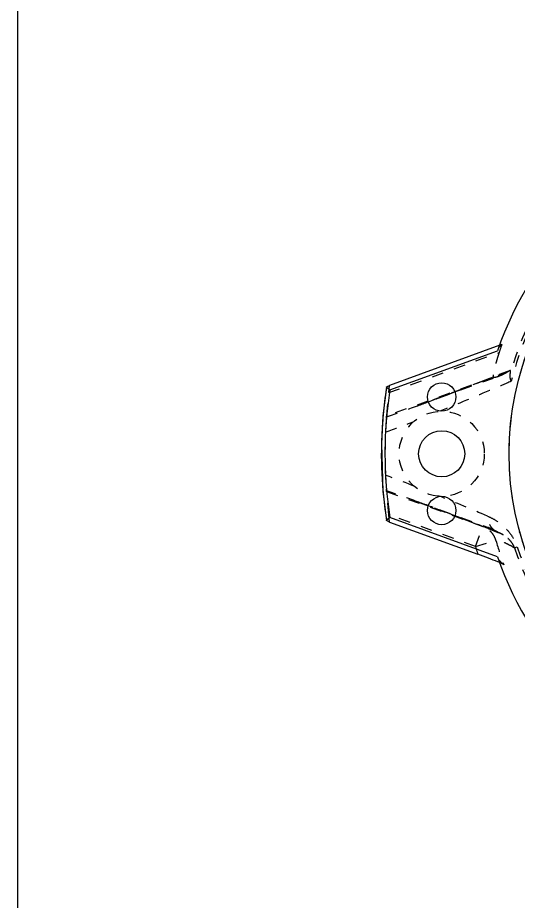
# Model space of a CAD drawing. Header units: millimetres. Extents: x 97 to 1722, y -6063 to 1553.
# Drawn here: x 480.9 to 551.4, y 14.2 to 138.8 of the extents above; entities that cross this region are included whole.
import ezdxf

# ---------------------------------------------------------------- set-up
doc = ezdxf.new("R2010")
doc.units = ezdxf.units.MM
doc.header["$LTSCALE"] = 16.335
doc.linetypes.add('HIDDEN', pattern=[0.2, 0.1, -0.1])
doc.layers.get('0').update_dxf_attribs({"linetype": 'CONTINUOUS'})
doc.layers.add('DEFAULT_2', color=8, linetype='HIDDEN')

msp = doc.modelspace()

# ---------------------------------------------------------------- linework, layer by layer
at = {"color": 7, "linetype": 'Continuous'}
for p, q in [((548.808, 92.594), (533.245, 86.929)), ((533.302, 86.307), (548.493, 91.836)), ((532.837, 86.689), (532.834, 86.697)), ((532.834, 67.917), (532.837, 67.925)), ((533.245, 67.685), (545.698, 63.152)), ((548.493, 62.778), (533.302, 68.307))]:
    msp.add_line(p, q, dxfattribs=at)
msp.add_lwpolyline([(480.86, 261.281), (806.769, 261.281), (806.769, -30.801), (480.86, -30.801)], close=True)
msp.add_lwpolyline([(532.834, 86.697), (532.338, 82.638), (532.116, 78.719), (532.336, 72.003), (532.834, 67.917)], dxfattribs=at)
for centre, radius in [((591.611, 77.307), 41.5), ((540.611, 85.307), 2), ((540.611, 77.307), 3.25), ((540.611, 69.307), 2)]:
    msp.add_circle(centre, radius, dxfattribs=at)
for centre, radius, start, end in [((591.611, 77.307), 45.5, 105.95919, 161.37785), ((596.398, 76.866), 64.315, 171.34625, 174.73197), ((591.611, 77.307), 59, 171.22571, 188.77429), ((598.774, 76.526), 66.716, 171.2376, 171.36463), ((681.296, 266.541), 233.21, 230.46197, 230.60969), ((591.618, 77.307), 59.515, 174.98525, 178.48668), ((591.538, 77.314), 59.434, 174.732, 174.98537), ((591.616, 77.307), 59.513, 178.72078, 185.04123), ((591.446, 77.311), 59.343, 178.4862, 178.72093), ((591.339, 77.283), 59.235, 185.0416, 185.24652), ((596.716, 77.787), 64.636, 185.25544, 188.64485), ((598.72, 78.08), 66.661, 188.6352, 188.76271), ((681.296, -111.927), 233.21, 129.39031, 129.53803), ((591.611, 77.307), 45.5, 198.62215, 254.04081), ((540.669, 43.301), 20.338, 66.40866, 67.28664)]:
    msp.add_arc(centre, radius, start, end, dxfattribs=at)
for points, knots in [([(532.834, 86.697), (532.835, 86.702), (532.845, 86.715), (532.868, 86.733), (532.902, 86.756), (532.972, 86.796), (533.087, 86.855), (533.188, 86.903), (533.245, 86.929)], [0, 0, 0, 0, 0.0345881, 0.0949518, 0.1825908, 0.2970174, 0.6021501, 1, 1, 1, 1]), ([(533.245, 67.685), (533.188, 67.711), (533.087, 67.759), (532.972, 67.818), (532.902, 67.858), (532.868, 67.881), (532.845, 67.899), (532.835, 67.911), (532.834, 67.917)], [0, 0, 0, 0, 0.3978532, 0.7029887, 0.8174139, 0.9050512, 0.9654134, 1, 1, 1, 1]), ([(548.521, 62.062), (548.088, 62.244), (547.15, 62.614), (546.205, 62.968), (545.698, 63.152)], [0, 0, 0, 0, 0.4655215, 1, 1, 1, 1])]:
    msp.add_open_spline(points, degree=3, knots=knots, dxfattribs=at)
at = {"layer": 'DEFAULT_2', "color": 8, "linetype": 'HIDDEN'}
for p, q in [((549.086, 92.695), (548.808, 92.594)), ((533.152, 85.918), (548.698, 91.576)), ((550.244, 89.061), (546.503, 87.599)), ((550.244, 89.061), (550.231, 89.054)), ((547.876, 88.085), (532.85, 82.617)), ((537.188, 84.07), (548.678, 88.252)), ((546.503, 87.599), (540.835, 85.422)), ((533.152, 85.918), (533.245, 86.929)), ((532.858, 82.694), (533.151, 85.919)), ((540.835, 85.422), (537.229, 84.085)), ((532.821, 82.294), (532.842, 82.532)), ((532.842, 82.532), (532.85, 82.617)), ((532.849, 82.617), (532.858, 82.694)), ((532.838, 72.117), (532.821, 72.32)), ((532.842, 72.082), (532.838, 72.117)), ((532.85, 71.997), (532.842, 72.082)), ((532.849, 71.997), (532.858, 71.919)), ((532.85, 71.997), (546.401, 67.065)), ((533.151, 68.695), (532.858, 71.919)), ((537.188, 70.544), (547.221, 66.892)), ((537.201, 70.539), (539.55, 69.673)), ((545.375, 64.247), (533.152, 68.695)), ((533.245, 67.685), (533.152, 68.695)), ((539.55, 69.673), (544.128, 67.935)), ((544.128, 67.935), (548.544, 66.219)), ((545.375, 64.247), (546.401, 67.065)), ((548.611, 66.194), (548.545, 66.22)), ((548.611, 66.194), (548.545, 66.218)), ((548.551, 66.229), (548.611, 66.194)), ((545.375, 64.247), (548.256, 65.061)), ((549.259, 65.871), (549.251, 65.876)), ((550.872, 64.042), (551.249, 64.165))]:
    msp.add_line(p, q, dxfattribs=at)
for points in [[(549.259, 65.871), (548.722, 66.181), (547.746, 66.678), (547.221, 66.892)], [(548.545, 66.218), (548.83, 66.097), (549.251, 65.876)]]:
    msp.add_lwpolyline(points, dxfattribs=at)
for centre, radius in [((591.611, 77.307), 41.491), ((540.611, 77.307), 6)]:
    msp.add_circle(centre, radius, dxfattribs=at)
for centre, radius, start, end in [((591.611, 77.307), 42.844, 108.03566, 164.79012), ((591.611, 77.307), 42.448, 108.03566, 166.08225), ((625.932, 10.26), 112.698, 132.98989, 133.29675), ((591.611, 77.307), 45.223, 160.10664, 161.60698), ((404.927, 446.07), 385.406, 290.31523, 290.90592), ((455.786, 307.198), 237.513, 288.93088, 290.04303), ((432.586, 371.436), 305.812, 290.00981, 290.31021), ((591.692, 77.307), 59.081, 174.76786, 185.23214), ((591.717, 77.322), 59.106, 175.1746, 177.07663), ((451.993, 299.021), 233.098, 290.25447, 291.31019), ((591.415, 77.271), 58.803, 182.9185, 184.83023), ((454.551, -137.665), 225.887, 68.67305, 69.76243), ((451.407, -164.96), 250.641, 69.98596, 71.04), ((369.553, -349.989), 454.598, 67.01335, 67.93506), ((430.337, -222.951), 312.34, 69.69341, 69.99239), ((395.588, -316.29), 411.938, 69.11292, 69.66611), ((275.57, -629.594), 747.443, 68.693436, 69.079986), ((591.611, 77.307), 45.051, 195.7729, 200.32258), ((591.611, 77.307), 48.045, 195.7729, 197.13449), ((591.611, 77.307), 42.844, 198.03566, 251.96434), ((591.611, 77.307), 42.448, 198.03566, 251.96434), ((625.549, 143.945), 112.138, 226.70837, 227.20451), ((542.703, 47.972), 15.243, 66.20555, 66.38927)]:
    msp.add_arc(centre, radius, start, end, dxfattribs=at)
for points, knots in [([(548.698, 91.576), (548.63, 91.373), (548.501, 90.968), (548.323, 90.367), (548.168, 89.792), (548.04, 89.262), (547.954, 88.859), (547.904, 88.58), (547.878, 88.413), (547.863, 88.293), (547.857, 88.214), (547.855, 88.169), (547.857, 88.133), (547.859, 88.107), (547.868, 88.085), (547.876, 88.085)], [0, 0, 0, 0, 0.1786474, 0.353767, 0.5209739, 0.6745578, 0.8072649, 0.8631522, 0.9105822, 0.9485234, 0.9636651, 0.9761402, 0.9859101, 0.9929887, 1, 1, 1, 1]), ([(542.453, 86.036), (543.149, 86.301), (545.745, 87.298), (548.335, 88.311), (550.231, 89.054)], [0, 0, 0, 0, 0.2675393, 1, 1, 1, 1]), ([(548.678, 88.252), (548.939, 88.347), (549.466, 88.601), (549.969, 88.897), (550.231, 89.054)], [0, 0, 0, 0, 0.4764276, 1, 1, 1, 1]), ([(550.41, 87.517), (550.375, 87.607), (550.267, 87.938), (550.225, 88.299), (550.268, 88.547)], [0, 0, 0, 0, 0.2777865, 1, 1, 1, 1]), ([(550.268, 88.547), (550.284, 88.641), (550.303, 88.765), (550.312, 88.911), (550.31, 88.978), (550.302, 89.024), (550.289, 89.054), (550.267, 89.067), (550.251, 89.064), (550.244, 89.061)], [0, 0, 0, 0, 0.5100506, 0.6726837, 0.7891795, 0.8689476, 0.9214133, 0.9593931, 1, 1, 1, 1]), ([(550.41, 87.517), (549.551, 87.15), (546.199, 85.722), (542.837, 84.317), (540.325, 83.3)], [0, 0, 0, 0, 0.2562496, 1, 1, 1, 1]), ([(547.876, 88.085), (547.941, 88.086), (548.214, 88.105), (548.481, 88.18), (548.678, 88.252)], [0, 0, 0, 0, 0.2356329, 1, 1, 1, 1]), ([(547.081, 68.512), (547.461, 68.352), (548.24, 67.95), (549.377, 67.1), (550.491, 65.864), (551.047, 64.785), (551.249, 64.165)], [0, 0, 0, 0, 0.1997367, 0.4226025, 0.6841656, 1, 1, 1, 1]), ([(548.544, 66.219), (548.341, 66.298), (547.943, 66.534), (547.476, 67.072), (547.174, 67.755), (547.097, 68.256), (547.088, 68.509)], [0, 0, 0, 0, 0.2286182, 0.474664, 0.7348667, 1, 1, 1, 1]), ([(548.256, 65.061), (548.193, 65.285), (548.01, 65.725), (547.592, 66.308), (547.043, 66.769), (546.619, 66.986), (546.401, 67.065)], [0, 0, 0, 0, 0.2469606, 0.500225, 0.7533657, 1, 1, 1, 1]), ([(546.401, 67.065), (546.458, 67.065), (546.736, 67.046), (547.007, 66.97), (547.213, 66.895)], [0, 0, 0, 0, 0.2082513, 1, 1, 1, 1]), ([(548.545, 66.22), (548.431, 66.264), (547.969, 66.445), (547.507, 66.625), (547.159, 66.761)], [0, 0, 0, 0, 0.2468474, 1, 1, 1, 1]), ([(547.221, 66.892), (547.285, 66.869), (547.588, 66.749), (547.88, 66.602), (548.106, 66.479)], [0, 0, 0, 0, 0.2105339, 1, 1, 1, 1]), ([(548.106, 66.479), (548.14, 66.461), (548.289, 66.379), (548.437, 66.295), (548.551, 66.229)], [0, 0, 0, 0, 0.2246042, 1, 1, 1, 1]), ([(549.251, 65.876), (549.205, 65.903), (548.997, 66.021), (548.782, 66.123), (548.611, 66.194)], [0, 0, 0, 0, 0.2253977, 1, 1, 1, 1]), ([(550.872, 64.042), (550.64, 64.17), (550.189, 64.418), (549.523, 64.748), (548.887, 64.988), (548.458, 65.061), (548.256, 65.061)], [0, 0, 0, 0, 0.2806341, 0.5456455, 0.7864207, 1, 1, 1, 1]), ([(550.872, 64.042), (550.775, 64.336), (550.508, 64.81), (549.938, 65.414), (549.514, 65.72), (549.259, 65.871)], [0, 0, 0, 0, 0.3740832, 0.6415116, 1, 1, 1, 1]), ([(548.644, 62.337), (548.644, 62.336), (548.647, 62.331), (548.651, 62.327), (548.655, 62.323)], [0, 0, 0, 0, 0.1899341, 1, 1, 1, 1]), ([(549.364, 61.66), (549.346, 61.677), (549.289, 61.712), (549.181, 61.769), (549.03, 61.84), (548.916, 61.892), (548.853, 61.92)], [0, 0, 0, 0, 0.1291573, 0.3452872, 0.6391764, 1, 1, 1, 1])]:
    msp.add_open_spline(points, degree=3, knots=knots, dxfattribs=at)

doc.saveas('drawing.dxf')
